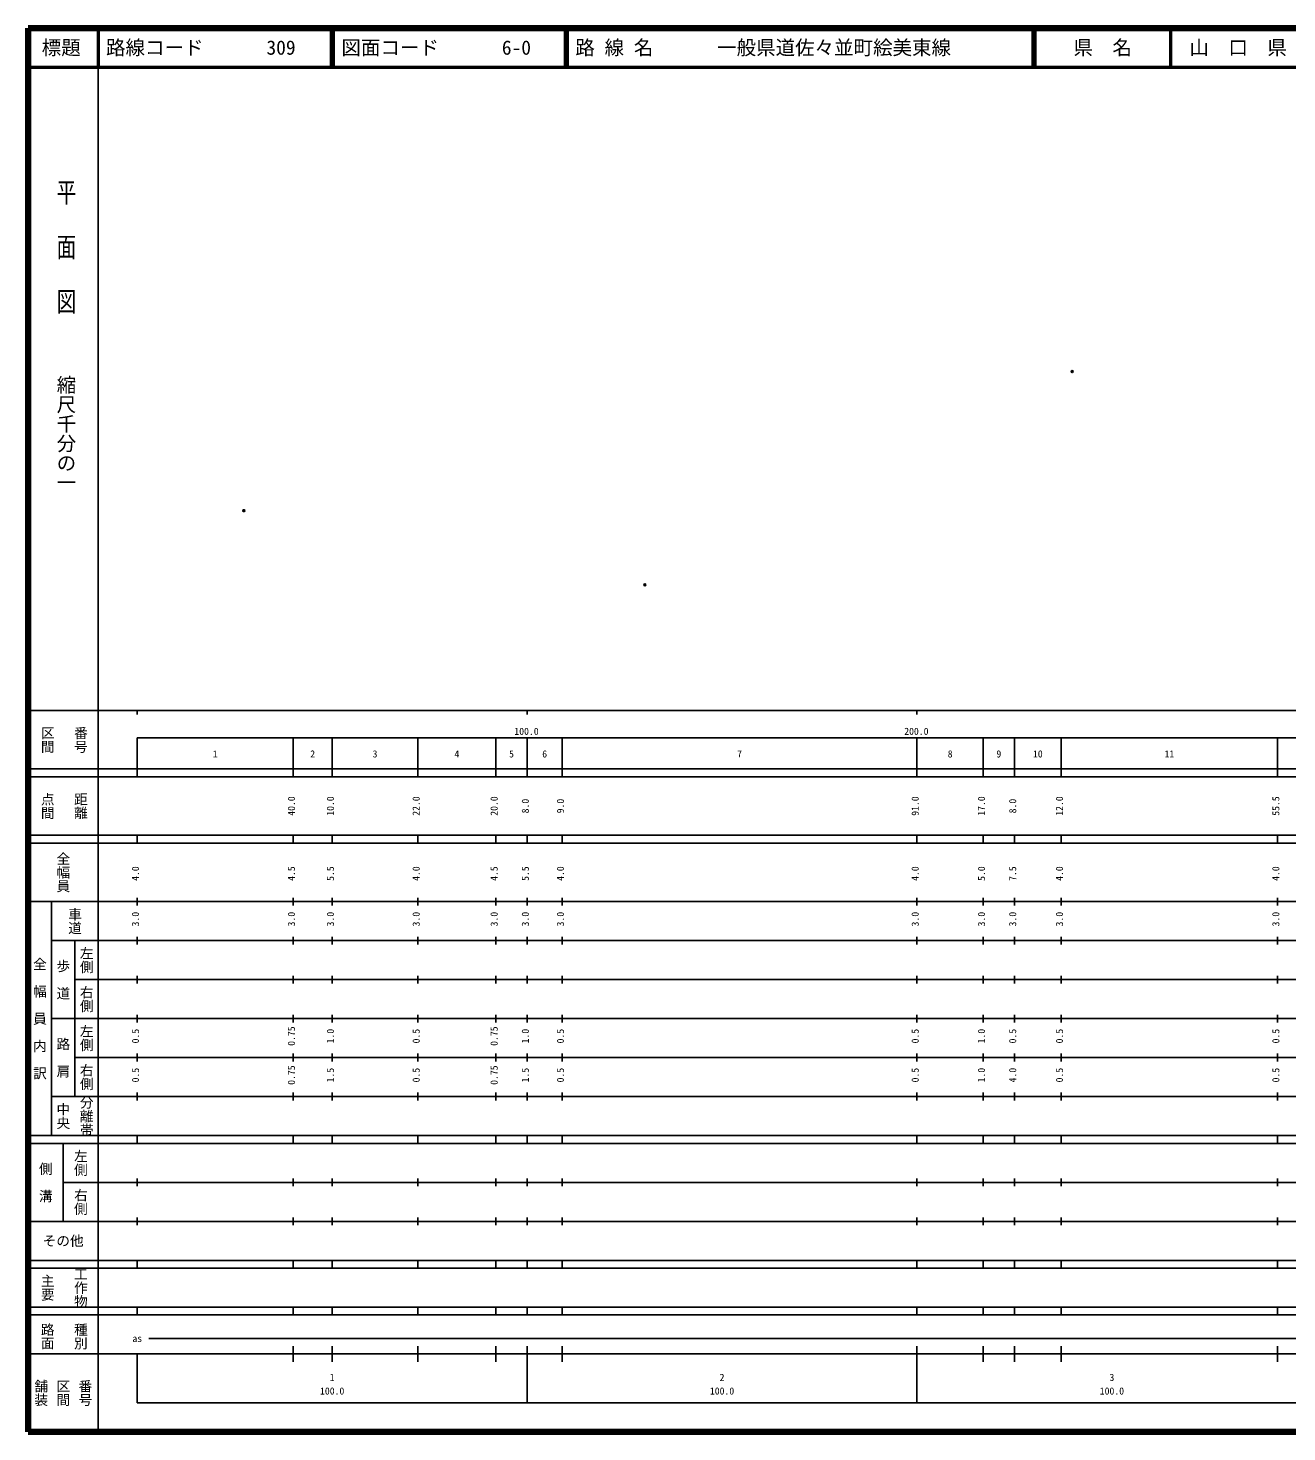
# Model space of a CAD drawing. Units: millimetres on the paper. Extents: x 40 to 680, y 20 to 380.
# Drawn here: x 40 to 362.9, y 20 to 380 of the extents above; entities that cross this region are included whole.
import ezdxf
from ezdxf.enums import TextEntityAlignment as Align

# ---------------------------------------------------------------- set-up
doc = ezdxf.new("R2010")
doc.units = ezdxf.units.MM
doc.header["$PDMODE"] = 32
doc.header["$PDSIZE"] = 0.5
doc.layers.add('M-OTRS', color=6, linetype='Continuous')
doc.layers.add('M-TTL-TXT', color=7, linetype='Continuous')
for name, color, linetype, lineweight in [('M-TTL', 2, 'Continuous', 140), ('M-TTL-BAND', 7, 'Continuous', 25), ('M-TTL-LINE', 7, 'Continuous', 50)]:
    doc.layers.add(name, color=color, linetype=linetype, lineweight=lineweight)
doc.styles.add('@ＭＳ ゴシック', font='')
doc.styles.add('ＭＳ ゴシック', font='')
doc.styles.get('@ＭＳ ゴシック').set_extended_font_data('@MS Gothic')
doc.styles.get('ＭＳ ゴシック').set_extended_font_data('MS Gothic')

msp = doc.modelspace()

# ---------------------------------------------------------------- linework, layer by layer
at = {"layer": 'M-OTRS'}
for p in [(307.811, 291.906), (95.346, 256.242), (198.227, 237.261)]:
    msp.add_point(p, dxfattribs=at)
at = {"layer": 'M-TTL'}
for p, q in [((40, 380), (40, 20)), ((680, 380), (40, 380)), ((40, 20), (680, 20))]:
    msp.add_line(p, q, dxfattribs=at)
at = {"layer": 'M-TTL-BAND'}
for p, q in [((58, 370), (58, 20)), ((40, 205), (579, 205)), ((68, 205), (68, 204)), ((168, 205), (168, 204)), ((268, 205), (268, 204)), ((68, 198), (579, 198)), ((68, 198), (68, 188)), ((108, 188), (108, 198)), ((118, 188), (118, 198)), ((140, 188), (140, 198)), ((160, 188), (160, 198)), ((168, 188), (168, 198)), ((177, 188), (177, 198)), ((268, 188), (268, 198)), ((285, 188), (285, 198)), ((293, 188), (293, 198)), ((305, 188), (305, 198)), ((360.5, 188), (360.5, 198)), ((40, 190), (579, 190)), ((40, 188), (579, 188)), ((40, 173), (579, 173)), ((68, 171), (68, 173)), ((108, 171), (108, 173)), ((118, 171), (118, 173)), ((140, 171), (140, 173)), ((160, 171), (160, 173)), ((168, 171), (168, 173)), ((177, 171), (177, 173)), ((268, 171), (268, 173)), ((285, 171), (285, 173)), ((293, 171), (293, 173)), ((305, 171), (305, 173)), ((360.5, 171), (360.5, 173)), ((40, 171), (579, 171)), ((40, 156), (579, 156)), ((46, 96), (46, 156)), ((68, 155), (68, 157)), ((108, 155), (108, 157)), ((118, 155), (118, 157)), ((140, 155), (140, 157)), ((160, 155), (160, 157)), ((168, 155), (168, 157)), ((177, 155), (177, 157)), ((268, 155), (268, 157)), ((285, 155), (285, 157)), ((293, 155), (293, 157)), ((305, 155), (305, 157)), ((360.5, 155), (360.5, 157)), ((46, 146), (579, 146)), ((52, 146), (52, 106)), ((68, 145), (68, 147)), ((108, 145), (108, 147)), ((118, 145), (118, 147)), ((140, 145), (140, 147)), ((160, 145), (160, 147)), ((168, 145), (168, 147)), ((177, 145), (177, 147)), ((268, 145), (268, 147)), ((285, 145), (285, 147)), ((293, 145), (293, 147)), ((305, 145), (305, 147)), ((360.5, 145), (360.5, 147)), ((68, 135), (68, 137)), ((108, 135), (108, 137)), ((118, 135), (118, 137)), ((140, 135), (140, 137)), ((160, 135), (160, 137)), ((168, 135), (168, 137)), ((177, 135), (177, 137)), ((268, 135), (268, 137)), ((285, 135), (285, 137)), ((293, 135), (293, 137)), ((305, 135), (305, 137)), ((360.5, 135), (360.5, 137)), ((52, 136), (579, 136)), ((46, 126), (579, 126)), ((68, 125), (68, 127)), ((108, 125), (108, 127)), ((118, 125), (118, 127)), ((140, 125), (140, 127)), ((160, 125), (160, 127)), ((168, 125), (168, 127)), ((177, 125), (177, 127)), ((268, 125), (268, 127)), ((285, 125), (285, 127)), ((293, 125), (293, 127)), ((305, 125), (305, 127)), ((360.5, 125), (360.5, 127)), ((52, 116), (579, 116)), ((68, 115), (68, 117)), ((108, 115), (108, 117)), ((118, 115), (118, 117)), ((140, 115), (140, 117)), ((160, 115), (160, 117)), ((168, 115), (168, 117)), ((177, 115), (177, 117)), ((268, 115), (268, 117)), ((285, 115), (285, 117)), ((293, 115), (293, 117)), ((305, 115), (305, 117)), ((360.5, 115), (360.5, 117)), ((46, 106), (579, 106)), ((68, 105), (68, 107)), ((108, 105), (108, 107)), ((118, 105), (118, 107)), ((140, 105), (140, 107)), ((160, 105), (160, 107)), ((168, 105), (168, 107)), ((177, 105), (177, 107)), ((268, 105), (268, 107)), ((285, 105), (285, 107)), ((293, 105), (293, 107)), ((305, 105), (305, 107)), ((360.5, 105), (360.5, 107)), ((40, 96), (579, 96)), ((40, 94), (579, 94)), ((49, 94), (49, 74)), ((68, 94), (68, 96)), ((108, 94), (108, 96)), ((118, 94), (118, 96)), ((140, 94), (140, 96)), ((160, 94), (160, 96)), ((168, 94), (168, 96)), ((177, 94), (177, 96)), ((268, 94), (268, 96)), ((285, 94), (285, 96)), ((293, 94), (293, 96)), ((305, 94), (305, 96)), ((360.5, 94), (360.5, 96)), ((49, 84), (579, 84)), ((68, 83), (68, 85)), ((108, 83), (108, 85)), ((118, 83), (118, 85)), ((140, 83), (140, 85)), ((160, 83), (160, 85)), ((168, 83), (168, 85)), ((177, 83), (177, 85)), ((268, 83), (268, 85)), ((285, 83), (285, 85)), ((293, 83), (293, 85)), ((305, 83), (305, 85)), ((360.5, 83), (360.5, 85)), ((40, 74), (579, 74)), ((68, 73), (68, 75)), ((108, 73), (108, 75)), ((118, 73), (118, 75)), ((140, 73), (140, 75)), ((160, 73), (160, 75)), ((168, 73), (168, 75)), ((177, 73), (177, 75)), ((268, 73), (268, 75)), ((285, 73), (285, 75)), ((293, 73), (293, 75)), ((305, 73), (305, 75)), ((360.5, 73), (360.5, 75)), ((40, 64), (579, 64)), ((40, 62), (579, 62)), ((68, 62), (68, 64)), ((108, 62), (108, 64)), ((118, 62), (118, 64)), ((140, 62), (140, 64)), ((160, 62), (160, 64)), ((168, 62), (168, 64)), ((177, 62), (177, 64)), ((268, 62), (268, 64)), ((285, 62), (285, 64)), ((293, 62), (293, 64)), ((305, 62), (305, 64)), ((360.5, 62), (360.5, 64)), ((40, 52), (579, 52)), ((68, 50), (68, 52)), ((108, 50), (108, 52)), ((118, 50), (118, 52)), ((140, 50), (140, 52)), ((160, 50), (160, 52)), ((168, 50), (168, 52)), ((177, 50), (177, 52)), ((268, 50), (268, 52)), ((285, 50), (285, 52)), ((293, 50), (293, 52)), ((305, 50), (305, 52)), ((360.5, 50), (360.5, 52)), ((40, 50), (579, 50)), ((71, 44), (565, 44)), ((40, 40), (579, 40)), ((68, 40), (68, 27.5)), ((108, 38), (108, 42)), ((118, 38), (118, 42)), ((140, 38), (140, 42)), ((160, 38), (160, 42)), ((168, 27.5), (168, 42)), ((177, 38), (177, 42)), ((268, 27.5), (268, 42)), ((285, 38), (285, 42)), ((293, 38), (293, 42)), ((305, 38), (305, 42)), ((360.5, 38), (360.5, 42)), ((68, 27.5), (579, 27.5))]:
    msp.add_line(p, q, dxfattribs=at)
at = {"layer": 'M-TTL-LINE'}
for p, q in [((58, 380), (58, 370)), ((117.75, 380), (117.75, 370)), ((118.25, 380), (118.25, 370)), ((177.75, 380), (177.75, 370)), ((178.25, 380), (178.25, 370)), ((297.75, 380), (297.75, 370)), ((298.25, 380), (298.25, 370)), ((333, 380), (333, 370)), ((40, 370), (680, 370))]:
    msp.add_line(p, q, dxfattribs=at)

# ---------------------------------------------------------------- texts
at = {"layer": 'M-TTL-BAND', "style": '@ＭＳ ゴシック', "width": 1.4}
msp.add_text('平  面  図', height=3.666, rotation=270, dxfattribs=at).set_placement((49.777, 306.475), align=Align.MIDDLE_RIGHT)
at = {"layer": 'M-TTL-BAND', "style": '@ＭＳ ゴシック'}
msp.add_text('縮尺千分の一', height=3.666, rotation=270, dxfattribs=at).set_placement((49.777, 261.03), align=Align.MIDDLE_RIGHT)
for s, p in [('区間', (45, 197.5)), ('番号', (53.5, 197.5)), ('点間', (45, 180.5)), ('距離', (53.5, 180.5)), ('全幅員', (49, 163.5)), ('車道', (52, 151)), ('左側', (55, 141)), ('全\u3000幅\u3000員\u3000内\u3000訳', (43, 126)), ('歩\u3000道', (49, 136)), ('右側', (55, 131)), ('左側', (55, 121)), ('路\u3000肩', (49, 116)), ('右側', (55, 111)), ('分離帯', (55, 101)), ('中央', (49, 101)), ('左側', (53.5, 89)), ('側\u3000溝', (44.5, 84)), ('右側', (53.5, 79)), ('工作物', (53.5, 57)), ('主要', (45, 57)), ('路面', (45, 44.5)), ('種別', (53.5, 44.5)), ('舗装', (43.333, 30)), ('区間', (49, 30)), ('番号', (54.667, 30))]:
    msp.add_text(s, height=2.566, rotation=270, dxfattribs=at).set_placement(p, align=Align.MIDDLE_CENTER)
at = {"layer": 'M-TTL-BAND', "style": 'ＭＳ ゴシック'}
for s, p in [('100.0', (167.844, 198.195)), ('200.0', (267.844, 198.195)), ('1', (88, 192.405)), ('2', (113, 192.405)), ('3', (129, 192.405)), ('4', (150, 192.405)), ('5', (164, 192.405)), ('6', (172.5, 192.405)), ('7', (222.5, 192.405)), ('8', (276.5, 192.405)), ('9', (289, 192.405)), ('10', (299, 192.405)), ('11', (332.75, 192.405)), ('as', (68, 42.5)), ('1', (118, 32.523)), ('2', (218, 32.523)), ('3', (318, 32.523)), ('100.0', (118, 29.033)), ('100.0', (218, 29.033)), ('100.0', (318, 29.033))]:
    msp.add_text(s, height=1.833, dxfattribs=at).set_placement(p, align=Align.BOTTOM_CENTER)
for s, p in [('40.0', (109, 180.5)), ('10.0', (119, 180.5)), ('22.0', (141, 180.5)), ('20.0', (161, 180.5)), ('8.0', (169, 180.5)), ('9.0', (178, 180.5)), ('91.0', (269, 180.5)), ('17.0', (286, 180.5)), ('8.0', (294, 180.5)), ('12.0', (306, 180.5)), ('55.5', (361.5, 180.5)), ('4.0', (69, 163.174)), ('4.5', (109, 163.174)), ('5.5', (119, 163.174)), ('4.0', (141, 163.174)), ('4.5', (161, 163.174)), ('5.5', (169, 163.174)), ('4.0', (178, 163.174)), ('4.0', (269, 163.174)), ('5.0', (286, 163.174)), ('7.5', (294, 163.174)), ('4.0', (306, 163.174)), ('4.0', (361.5, 163.174)), ('3.0', (69, 151.5)), ('3.0', (109, 151.5)), ('3.0', (119, 151.5)), ('3.0', (141, 151.5)), ('3.0', (161, 151.5)), ('3.0', (169, 151.5)), ('3.0', (178, 151.5)), ('3.0', (269, 151.5)), ('3.0', (286, 151.5)), ('3.0', (294, 151.5)), ('3.0', (306, 151.5)), ('3.0', (361.5, 151.5)), ('0.5', (69, 121.5)), ('0.75', (109, 121.5)), ('1.0', (119, 121.5)), ('0.5', (141, 121.5)), ('0.75', (161, 121.5)), ('1.0', (169, 121.5)), ('0.5', (178, 121.5)), ('0.5', (269, 121.5)), ('1.0', (286, 121.5)), ('0.5', (294, 121.5)), ('0.5', (306, 121.5)), ('0.5', (361.5, 121.5)), ('0.5', (69, 111.5)), ('0.75', (109, 111.5)), ('1.5', (119, 111.5)), ('0.5', (141, 111.5)), ('0.75', (161, 111.5)), ('1.5', (169, 111.5)), ('0.5', (178, 111.5)), ('0.5', (269, 111.5)), ('1.0', (286, 111.5)), ('4.0', (294, 111.5)), ('0.5', (306, 111.5)), ('0.5', (361.5, 111.5))]:
    msp.add_text(s, height=1.833, rotation=90, dxfattribs=at).set_placement(p, align=Align.BOTTOM_CENTER)
msp.add_text('その他', height=2.566, dxfattribs=at).set_placement((49, 69), align=Align.MIDDLE_CENTER)
at = {"layer": 'M-TTL-TXT', "style": 'ＭＳ ゴシック'}
for s, p in [('標題', (48.5, 375)), ('県\u3000名', (315.625, 375)), ('山\u3000口\u3000県', (350.375, 375))]:
    msp.add_text(s, height=3.666, dxfattribs=at).set_placement(p, align=Align.MIDDLE_CENTER)
for s, p in [('路線コード', (60, 375)), ('309', (101.142, 375)), ('図面コード', (120.38, 375)), ('6-0', (161.521, 375)), ('路 線 名', (180.38, 375)), ('一般県道佐々並町絵美東線', (216.734, 375))]:
    msp.add_text(s, height=3.666, dxfattribs=at).set_placement(p, align=Align.MIDDLE_LEFT)

doc.saveas('drawing.dxf')
